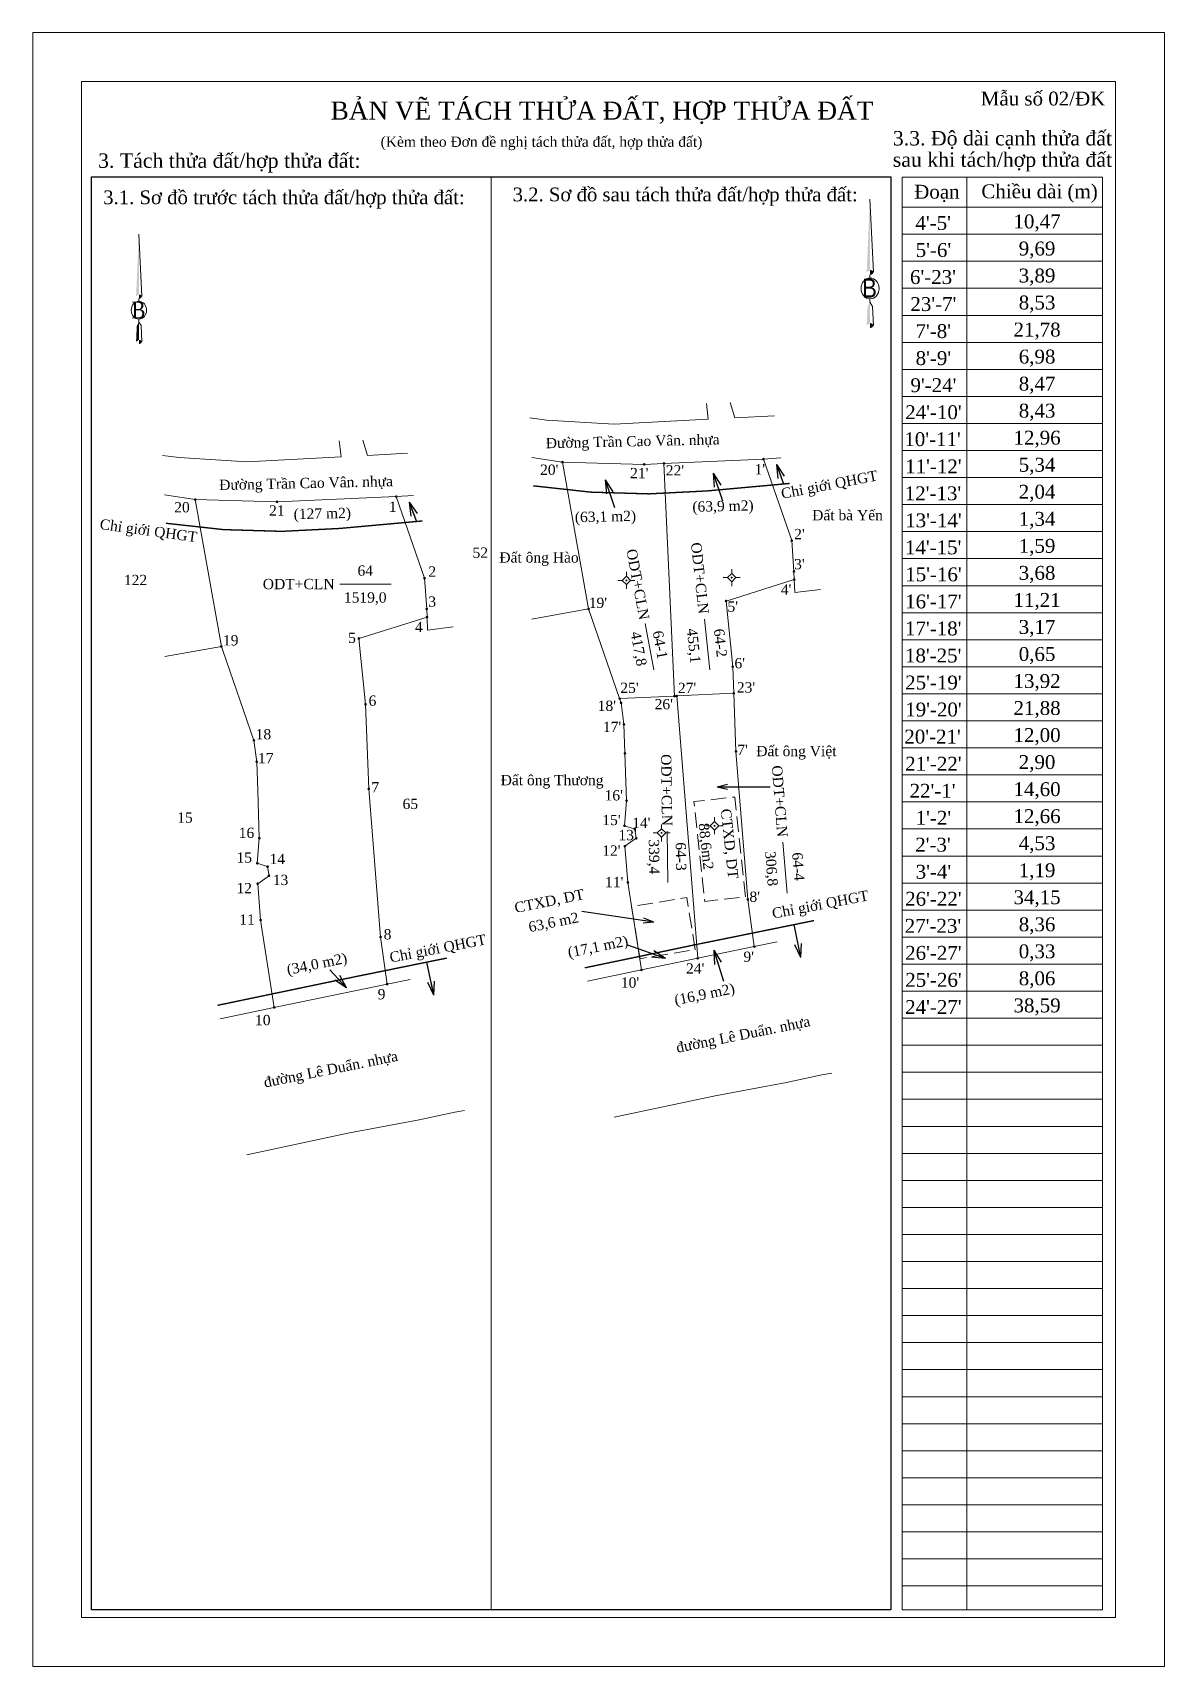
# Model space of a CAD drawing. Header units: metres. Extents: x 549732 to 550404, y 1838194 to 1838434.
# Drawn here: x 549916.1 to 550082.1, y 1838194.1 to 1838433.7 of the extents above; entities that cross this region are included whole.
import ezdxf
from ezdxf.enums import TextEntityAlignment as Align

# ---------------------------------------------------------------- set-up
doc = ezdxf.new("R2010")
doc.units = ezdxf.units.M
doc.header["$MEASUREMENT"] = 0
doc.linetypes.add('DGN Style 3', pattern=[3.196469, 2.283192, -0.913277])
doc.linetypes.add('{qui hoach}', pattern=[1.3, 0, -1.3])
for name, color, linetype, lineweight in [('Level 1', 7, 'Continuous', 0), ('Level 10', 7, 'Continuous', 0), ('Level 11', 7, 'Continuous', 0), ('Level 13', 7, 'Continuous', 0), ('Level 14', 7, 'Continuous', 0), ('Level 16', 7, 'Continuous', 0), ('Level 17', 7, 'Continuous', 0), ('Level 18', 7, 'Continuous', 0), ('Level 19', 7, 'Continuous', 0), ('Level 2', 7, 'Continuous', 0), ('Level 22', 7, 'Continuous', 0), ('Level 23', 7, 'Continuous', 0), ('Level 25', 7, 'Continuous', 0), ('Level 30', 7, 'Continuous', 0), ('Level 4', 7, 'Continuous', 0), ('Level 9', 7, 'Continuous', 0), ('TEXT_SH', 7, 'Continuous', 0)]:
    doc.layers.add(name, color=color, linetype=linetype, lineweight=lineweight)
doc.styles.add('Style-Arial', font='arial.ttf')
doc.styles.add('Style-Times New Roman', font='times.ttf')
doc.styles.add('Style-Vntime', font='Vntime.shx')
doc.styles.add('Times New Roman', font='times.ttf')
doc.dimstyles.get("Standard").update_dxf_attribs({"dimtxt": 0.18, "dimasz": 0.18, "dimexe": 0.18, "dimexo": 0.0625, "dimgap": 0.09, "dimtad": 0, "dimtih": 1, "dimtoh": 1, "dimdec": 4, "dimzin": 0, "dimdsep": 46, "dimtxsty": 'Standard', "dimcen": 0.09, "dimadec": 0, "dimazin": 0, "dimtfac": 1, "dimtdec": 4, "dimtofl": 0, "dimtmove": 0, "dimatfit": 3, "dimfxl": 1, "dimtolj": 1, "dimtzin": 0, "dimarcsym": 0})

# ---------------------------------------------------------------- blocks, each defined once
blk = doc.blocks.new('TerminatorOpen_0.5')
at = {"color": 0, "linetype": 'ByBlock', "lineweight": -2}
for q in [(-1, 0.25), (-1, 0), (-1, -0.25)]:
    blk.add_line((0, 0), q, dxfattribs=at)
blk = doc.blocks.new('CENTRD')
at = {"layer": 'Level 11', "linetype": 'Continuous', "lineweight": 0}
h = blk.add_hatch(color=1, dxfattribs=at)
edge = h.paths.add_edge_path()
edge.add_arc((0, 0), 1.5, 0, 360)
at = {"layer": 'Level 11', "color": 1, "linetype": 'Continuous', "lineweight": 0}
for p, q in [((-6.2, 0), (-12.5, 0)), ((0, 6.2), (-6.2, 0)), ((-6.2, 0), (0, -6.2)), ((0, 12.5), (0, 6.2)), ((6.2, 0), (0, 6.2)), ((0, -6.2), (6.2, 0)), ((12.5, 0), (6.2, 0)), ((0, -6.2), (0, -12.5))]:
    blk.add_line(p, q, dxfattribs=at)
blk = doc.blocks.new('N_THUA')
at = {"layer": 'Level 13', "color": 1, "linetype": 'Continuous', "lineweight": 0}
blk.add_line((-2.01, 0.06), (4.87, -0.13), dxfattribs=at)
at = {"layer": 'Level 13', "color": 5, "linetype": 'Continuous', "lineweight": 0, "style": 'Style-Times New Roman'}
blk.add_text('64-1', height=1.508, rotation=358.4194, dxfattribs=at).set_placement((1.47, 1.56), align=Align.MIDDLE_CENTER)
at = {"layer": 'Level 2', "color": 3, "linetype": 'Continuous', "lineweight": 0, "style": 'Style-Times New Roman'}
blk.add_text('ODT+CLN', height=1.508, rotation=358.4194, dxfattribs=at).set_placement((-2.61, 0.07), align=Align.MIDDLE_RIGHT)
at = {"layer": 'Level 4', "color": 1, "linetype": 'Continuous', "lineweight": 0, "style": 'Style-Times New Roman'}
blk.add_text('417,8', height=1.508, rotation=358.4194, dxfattribs=at).set_placement((1.39, -1.64), align=Align.MIDDLE_CENTER)
blk = doc.blocks.new('N_THUA_1')
at = {"layer": 'Level 13', "color": 2, "linetype": 'Continuous', "lineweight": 0}
blk.add_line((-0.69, 0), (5.41, 0), dxfattribs=at)
at = {"layer": 'Level 13', "color": 5, "linetype": 'Continuous', "lineweight": 0, "style": 'Style-Times New Roman'}
blk.add_text('64-2', height=1.225, dxfattribs=at).set_placement((2.34, 1.6), align=Align.MIDDLE_CENTER)
at = {"layer": 'Level 2', "color": 3, "linetype": 'Continuous', "lineweight": 0, "style": 'Style-Times New Roman'}
blk.add_text('ODT+CLN', height=1.225, dxfattribs=at).set_placement((-1.32, 0), align=Align.MIDDLE_RIGHT)
at = {"layer": 'Level 4', "color": 1, "linetype": 'Continuous', "lineweight": 0, "style": 'Style-Times New Roman'}
blk.add_text('455,1', height=1.225, dxfattribs=at).set_placement((2.33, -1.6), align=Align.MIDDLE_CENTER)
blk = doc.blocks.new('N_THUA_2')
at = {"layer": 'Level 13', "color": 2, "linetype": 'Continuous', "lineweight": 0}
blk.add_line((-0.69, 0), (5.41, 0), dxfattribs=at)
at = {"layer": 'Level 13', "color": 5, "linetype": 'Continuous', "lineweight": 0, "style": 'Style-Times New Roman'}
blk.add_text('64-3', height=1.225, dxfattribs=at).set_placement((2.34, 1.6), align=Align.MIDDLE_CENTER)
at = {"layer": 'Level 2', "color": 3, "linetype": 'Continuous', "lineweight": 0, "style": 'Style-Times New Roman'}
blk.add_text('ODT+CLN', height=1.225, dxfattribs=at).set_placement((-1.32, 0), align=Align.MIDDLE_RIGHT)
at = {"layer": 'Level 4', "color": 1, "linetype": 'Continuous', "lineweight": 0, "style": 'Style-Times New Roman'}
blk.add_text('339,4', height=1.225, dxfattribs=at).set_placement((2.33, -1.6), align=Align.MIDDLE_CENTER)
blk = doc.blocks.new('N_THUA_3')
at = {"layer": 'Level 13', "color": 2, "linetype": 'Continuous', "lineweight": 0}
blk.add_line((-0.69, 0), (5.41, 0), dxfattribs=at)
at = {"layer": 'Level 13', "color": 5, "linetype": 'Continuous', "lineweight": 0, "style": 'Style-Times New Roman'}
blk.add_text('64-4', height=1.225, dxfattribs=at).set_placement((2.34, 1.6), align=Align.MIDDLE_CENTER)
at = {"layer": 'Level 2', "color": 3, "linetype": 'Continuous', "lineweight": 0, "style": 'Style-Times New Roman'}
blk.add_text('ODT+CLN', height=1.225, dxfattribs=at).set_placement((-1.32, 0), align=Align.MIDDLE_RIGHT)
at = {"layer": 'Level 4', "color": 1, "linetype": 'Continuous', "lineweight": 0, "style": 'Style-Times New Roman'}
blk.add_text('306,8', height=1.225, dxfattribs=at).set_placement((2.33, -1.6), align=Align.MIDDLE_CENTER)
blk = doc.blocks.new('N_THUA_4')
at = {"layer": 'Level 1', "color": 7, "linetype": 'Continuous', "lineweight": 0}
blk.add_line((-0.69, 0), (5.41, 0), dxfattribs=at)
at = {"layer": 'Level 1', "color": 7, "linetype": 'Continuous', "lineweight": 0, "style": 'Style-Times New Roman'}
for s, p in [('64', (2.34, 1.6)), ('1519,0', (2.33, -1.6))]:
    blk.add_text(s, height=1.225, dxfattribs=at).set_placement(p, align=Align.MIDDLE_CENTER)
blk.add_text('ODT+CLN', height=1.225, dxfattribs=at).set_placement((-1.32, 0), align=Align.MIDDLE_RIGHT)
blk = doc.blocks.new('*U9')
at = {"layer": 'Level 18', "linetype": 'Continuous', "lineweight": 0}
h = blk.add_hatch(color=3, dxfattribs=at)
edge = h.paths.add_edge_path()
edge.add_line((-0.67, 0.55), (-0.8, -1.76))
edge.add_line((-0.8, -1.76), (-0.79, -1.74))
edge.add_ellipse((0.02, -1.77), major_axis=(0.807, 0), ratio=0.614131, start_angle=90, end_angle=176.1531, ccw=False)
edge.add_line((0.02, -1.27), (0, -1.25))
edge.add_line((0, -1.25), (0, 12.96))
edge.add_line((0, 12.96), (-0.67, 0.55))
h = blk.add_hatch(color=3, dxfattribs=at)
edge = h.paths.add_edge_path()
edge.add_line((0, -1.86), (0, -2.26))
edge.add_line((0, -2.26), (0.02, -2.27))
edge.add_ellipse((0.02, -1.77), major_axis=(0.807, 0), ratio=0.614131, start_angle=270, end_angle=360)
edge.add_line((0.83, -1.76), (0.83, -1.76))
edge.add_line((0.83, -1.76), (0.82, -1.74))
edge.add_ellipse((0.02, -1.77), major_axis=(0.807, 0), ratio=0.614131, start_angle=3.8469, end_angle=90)
edge.add_line((0.02, -1.27), (0, -1.25))
edge.add_line((0, -1.25), (0, -1.86))
h = blk.add_hatch(color=3, dxfattribs=at)
edge = h.paths.add_edge_path()
edge.add_ellipse((0.02, -12.47), major_axis=(0.807, 0), ratio=0.614131, start_angle=90, end_angle=142.7278, ccw=False)
edge.add_line((0.02, -11.97), (0, -11.96))
edge.add_line((0, -11.96), (0, -7.8))
edge.add_line((0, -7.8), (-0.57, -8.63))
edge.add_line((-0.57, -8.63), (-0.67, -10.17))
edge.add_line((-0.67, -10.17), (-0.8, -12.41))
edge.add_line((-0.8, -12.41), (-0.79, -12.44))
edge.add_ellipse((0.02, -12.47), major_axis=(0.807, 0), ratio=0.614131, start_angle=142.7278, end_angle=176.1432, ccw=False)
h = blk.add_hatch(color=3, dxfattribs=at)
edge = h.paths.add_edge_path()
edge.add_line((0, -12.56), (0, -12.96))
edge.add_line((0, -12.96), (0.02, -12.96))
edge.add_ellipse((0.02, -12.47), major_axis=(0.807, 0), ratio=0.614131, start_angle=270, end_angle=360)
edge.add_line((0.82, -12.47), (0.83, -12.45))
edge.add_line((0.83, -12.45), (0.83, -12.41))
edge.add_line((0.83, -12.41), (0.82, -12.44))
edge.add_ellipse((0.02, -12.47), major_axis=(0.807, 0), ratio=0.614131, start_angle=3.8469, end_angle=90)
edge.add_line((0.02, -11.97), (0, -11.96))
edge.add_line((0, -11.96), (0, -12.56))
at = {"layer": 'Level 18', "color": 3, "linetype": 'Continuous', "lineweight": 0}
for p, q in [((0, 12.96), (0.83, -1.76)), ((0, 12.96), (0.83, -1.76)), ((0, 12.96), (0.83, -1.76)), ((0, -2.26), (0, -2.84)), ((0, -2.26), (0, -2.84)), ((0, -2.26), (0, -2.84)), ((0, -7.8), (0, -7.17)), ((0, -7.8), (0, -7.17)), ((0, -7.8), (0, -7.17)), ((0, -7.8), (0.63, -8.63)), ((0, -7.8), (0.63, -8.63)), ((0, -7.8), (0.63, -8.63)), ((0.63, -8.63), (0.83, -12.45)), ((0.63, -8.63), (0.83, -12.45)), ((0.63, -8.63), (0.83, -12.45))]:
    blk.add_line(p, q, dxfattribs=at)
blk.add_ellipse((0.02, -5), major_axis=(2.2, 0), ratio=0.952727, dxfattribs=at)
at = {"layer": 'Level 18', "color": 3, "linetype": 'Continuous', "lineweight": 0, "style": 'Style-Arial'}
blk.add_text('B', height=3.82, dxfattribs=at).set_placement((-0.1, -4.93), align=Align.MIDDLE_CENTER)
blk = doc.blocks.new('*U10')
at = {"layer": 'Level 1', "lineweight": 0}
h = blk.add_hatch(color=254, dxfattribs=at)
edge = h.paths.add_edge_path()
edge.add_line((-0.67, 0.55), (-0.8, -1.76))
edge.add_line((-0.8, -1.76), (-0.79, -1.74))
edge.add_ellipse((0.02, -1.77), major_axis=(0.807, 0), ratio=0.614131, start_angle=90, end_angle=176.1531, ccw=False)
edge.add_line((0.02, -1.27), (0, -1.25))
edge.add_line((0, -1.25), (0, 12.96))
edge.add_line((0, 12.96), (-0.67, 0.55))
h = blk.add_hatch(color=254, dxfattribs=at)
edge = h.paths.add_edge_path()
edge.add_line((0, -1.86), (0, -2.26))
edge.add_line((0, -2.26), (0.02, -2.27))
edge.add_ellipse((0.02, -1.77), major_axis=(0.807, 0), ratio=0.614131, start_angle=270, end_angle=360)
edge.add_line((0.83, -1.76), (0.83, -1.76))
edge.add_line((0.83, -1.76), (0.82, -1.74))
edge.add_ellipse((0.02, -1.77), major_axis=(0.807, 0), ratio=0.614131, start_angle=3.8469, end_angle=90)
edge.add_line((0.02, -1.27), (0, -1.25))
edge.add_line((0, -1.25), (0, -1.86))
h = blk.add_hatch(color=254, dxfattribs=at)
edge = h.paths.add_edge_path()
edge.add_ellipse((0.02, -12.47), major_axis=(0.807, 0), ratio=0.614131, start_angle=90, end_angle=142.7278, ccw=False)
edge.add_line((0.02, -11.97), (0, -11.96))
edge.add_line((0, -11.96), (0, -7.8))
edge.add_line((0, -7.8), (-0.57, -8.63))
edge.add_line((-0.57, -8.63), (-0.67, -10.17))
edge.add_line((-0.67, -10.17), (-0.8, -12.41))
edge.add_line((-0.8, -12.41), (-0.79, -12.44))
edge.add_ellipse((0.02, -12.47), major_axis=(0.807, 0), ratio=0.614131, start_angle=142.7278, end_angle=176.1432, ccw=False)
h = blk.add_hatch(color=254, dxfattribs=at)
edge = h.paths.add_edge_path()
edge.add_line((0, -12.56), (0, -12.96))
edge.add_line((0, -12.96), (0.02, -12.96))
edge.add_ellipse((0.02, -12.47), major_axis=(0.807, 0), ratio=0.614131, start_angle=270, end_angle=360)
edge.add_line((0.82, -12.47), (0.83, -12.45))
edge.add_line((0.83, -12.45), (0.83, -12.41))
edge.add_line((0.83, -12.41), (0.82, -12.44))
edge.add_ellipse((0.02, -12.47), major_axis=(0.807, 0), ratio=0.614131, start_angle=3.8469, end_angle=90)
edge.add_line((0.02, -11.97), (0, -11.96))
edge.add_line((0, -11.96), (0, -12.56))
at = {"layer": 'Level 1', "color": 254, "lineweight": 0}
for p, q in [((0, 12.96), (0.83, -1.76)), ((0, 12.96), (0.83, -1.76)), ((0, 12.96), (0.83, -1.76)), ((0, -2.26), (0, -2.84)), ((0, -2.26), (0, -2.84)), ((0, -2.26), (0, -2.84)), ((0, -7.8), (0, -7.17)), ((0, -7.8), (0, -7.17)), ((0, -7.8), (0, -7.17)), ((0, -7.8), (0.63, -8.63)), ((0, -7.8), (0.63, -8.63)), ((0, -7.8), (0.63, -8.63)), ((0.63, -8.63), (0.83, -12.45)), ((0.63, -8.63), (0.83, -12.45)), ((0.63, -8.63), (0.83, -12.45))]:
    blk.add_line(p, q, dxfattribs=at)
blk.add_ellipse((0.02, -5), major_axis=(2.2, 0), ratio=0.952727, dxfattribs=at)
at = {"layer": 'Level 1', "color": 254, "lineweight": 0, "style": 'Style-Times New Roman'}
blk.add_text('B', height=3.95, dxfattribs=at).set_placement((-0.1, -4.93), align=Align.MIDDLE_CENTER)

msp = doc.modelspace()

# ---------------------------------------------------------------- hatches: boundary and pattern name
at = {"layer": 'Level 1', "linetype": 'Continuous', "lineweight": 0}
h = msp.add_hatch(color=7, dxfattribs=at)
edge = h.paths.add_edge_path()
edge.add_arc((549939.98, 1838365.23), 0.2, 0, 360)
h = msp.add_hatch(color=7, dxfattribs=at)
edge = h.paths.add_edge_path()
edge.add_arc((549969.46, 1838365.67), 0.2, 0, 360)
h = msp.add_hatch(color=7, dxfattribs=at)
edge = h.paths.add_edge_path()
edge.add_arc((549951.98, 1838364.9), 0.2, 0, 360)
h = msp.add_hatch(color=7, dxfattribs=at)
edge = h.paths.add_edge_path()
edge.add_arc((549973.61, 1838353.71), 0.2, 0, 360)
h = msp.add_hatch(color=7, dxfattribs=at)
edge = h.paths.add_edge_path()
edge.add_arc((549973.93, 1838349.19), 0.2, 0, 360)
h = msp.add_hatch(color=7, dxfattribs=at)
edge = h.paths.add_edge_path()
edge.add_arc((549973.98, 1838348), 0.2, 0, 360)
h = msp.add_hatch(color=7, dxfattribs=at)
edge = h.paths.add_edge_path()
edge.add_arc((549973.98, 1838348), 0.2, 0, 360)
h = msp.add_hatch(color=7, dxfattribs=at)
edge = h.paths.add_edge_path()
edge.add_arc((549973.98, 1838348), 0.2, 0, 360)
h = msp.add_hatch(color=7, dxfattribs=at)
edge = h.paths.add_edge_path()
edge.add_arc((549973.98, 1838348), 0.2, 0, 360)
h = msp.add_hatch(color=7, dxfattribs=at)
edge = h.paths.add_edge_path()
edge.add_arc((549943.81, 1838343.69), 0.2, 0, 360)
h = msp.add_hatch(color=7, dxfattribs=at)
edge = h.paths.add_edge_path()
edge.add_arc((549963.98, 1838344.86), 0.2, 0, 360)
h = msp.add_hatch(color=7, dxfattribs=at)
edge = h.paths.add_edge_path()
edge.add_arc((549964.96, 1838335.22), 0.2, 0, 360)
h = msp.add_hatch(color=7, dxfattribs=at)
edge = h.paths.add_edge_path()
edge.add_arc((549948.58, 1838329.92), 0.2, 0, 360)
h = msp.add_hatch(color=7, dxfattribs=at)
edge = h.paths.add_edge_path()
edge.add_arc((549949, 1838326.78), 0.2, 0, 360)
h = msp.add_hatch(color=7, dxfattribs=at)
edge = h.paths.add_edge_path()
edge.add_arc((549965.43, 1838322.81), 0.2, 0, 360)
h = msp.add_hatch(color=7, dxfattribs=at)
edge = h.paths.add_edge_path()
edge.add_arc((549949.38, 1838315.58), 0.2, 0, 360)
h = msp.add_hatch(color=7, dxfattribs=at)
edge = h.paths.add_edge_path()
edge.add_arc((549949.08, 1838311.9), 0.2, 0, 360)
h = msp.add_hatch(color=7, dxfattribs=at)
edge = h.paths.add_edge_path()
edge.add_arc((549950.59, 1838311.4), 0.2, 0, 360)
h = msp.add_hatch(color=7, dxfattribs=at)
edge = h.paths.add_edge_path()
edge.add_arc((549950.8, 1838310.08), 0.2, 0, 360)
h = msp.add_hatch(color=7, dxfattribs=at)
edge = h.paths.add_edge_path()
edge.add_arc((549949.14, 1838308.9), 0.2, 0, 360)
h = msp.add_hatch(color=7, dxfattribs=at)
edge = h.paths.add_edge_path()
edge.add_arc((549949.57, 1838303.57), 0.2, 0, 360)
h = msp.add_hatch(color=7, dxfattribs=at)
edge = h.paths.add_edge_path()
edge.add_arc((549967.16, 1838301.09), 0.2, 0, 360)
h = msp.add_hatch(color=7, dxfattribs=at)
edge = h.paths.add_edge_path()
edge.add_arc((549968.12, 1838294.18), 0.2, 0, 360)
h = msp.add_hatch(color=7, dxfattribs=at)
edge = h.paths.add_edge_path()
edge.add_arc((549951.57, 1838290.76), 0.2, 0, 360)
at = {"layer": 'Level 19', "linetype": 'Continuous', "lineweight": 0}
h = msp.add_hatch(color=1, dxfattribs=at)
edge = h.paths.add_edge_path()
edge.add_arc((549993.84, 1838370.73), 0.2, 0, 360)
h = msp.add_hatch(color=1, dxfattribs=at)
edge = h.paths.add_edge_path()
edge.add_arc((549993.84, 1838370.73), 0.2, 0, 360)
h = msp.add_hatch(color=1, dxfattribs=at)
edge = h.paths.add_edge_path()
edge.add_arc((550005.84, 1838370.4), 0.2, 0, 360)
h = msp.add_hatch(color=1, dxfattribs=at)
edge = h.paths.add_edge_path()
edge.add_arc((550008.73, 1838370.53), 0.2, 0, 360)
h = msp.add_hatch(color=1, dxfattribs=at)
edge = h.paths.add_edge_path()
edge.add_arc((550008.73, 1838370.53), 0.2, 0, 360)
h = msp.add_hatch(color=1, dxfattribs=at)
edge = h.paths.add_edge_path()
edge.add_arc((550008.73, 1838370.53), 0.2, 0, 360)
h = msp.add_hatch(color=1, dxfattribs=at)
edge = h.paths.add_edge_path()
edge.add_arc((550023.32, 1838371.17), 0.2, 0, 360)
h = msp.add_hatch(color=1, dxfattribs=at)
edge = h.paths.add_edge_path()
edge.add_arc((550027.47, 1838359.21), 0.2, 0, 360)
h = msp.add_hatch(color=1, dxfattribs=at)
edge = h.paths.add_edge_path()
edge.add_arc((550027.79, 1838354.69), 0.2, 0, 360)
h = msp.add_hatch(color=1, dxfattribs=at)
edge = h.paths.add_edge_path()
edge.add_arc((550027.83, 1838353.5), 0.2, 0, 360)
h = msp.add_hatch(color=1, dxfattribs=at)
edge = h.paths.add_edge_path()
edge.add_arc((550027.83, 1838353.5), 0.2, 0, 360)
h = msp.add_hatch(color=1, dxfattribs=at)
edge = h.paths.add_edge_path()
edge.add_arc((549997.67, 1838349.19), 0.2, 0, 360)
h = msp.add_hatch(color=1, dxfattribs=at)
edge = h.paths.add_edge_path()
edge.add_arc((550017.84, 1838350.36), 0.2, 0, 360)
h = msp.add_hatch(color=1, dxfattribs=at)
edge = h.paths.add_edge_path()
edge.add_arc((550018.81, 1838340.72), 0.2, 0, 360)
h = msp.add_hatch(color=1, dxfattribs=at)
edge = h.paths.add_edge_path()
edge.add_arc((550010.28, 1838336.41), 0.2, 0, 360)
h = msp.add_hatch(color=1, dxfattribs=at)
edge = h.paths.add_edge_path()
edge.add_arc((550010.61, 1838336.43), 0.2, 0, 360)
h = msp.add_hatch(color=1, dxfattribs=at)
edge = h.paths.add_edge_path()
edge.add_arc((550010.61, 1838336.43), 0.2, 0, 360)
h = msp.add_hatch(color=1, dxfattribs=at)
edge = h.paths.add_edge_path()
edge.add_arc((550010.61, 1838336.43), 0.2, 0, 360)
h = msp.add_hatch(color=1, dxfattribs=at)
edge = h.paths.add_edge_path()
edge.add_arc((550010.61, 1838336.43), 0.2, 0, 360)
h = msp.add_hatch(color=1, dxfattribs=at)
edge = h.paths.add_edge_path()
edge.add_arc((550010.61, 1838336.43), 0.2, 0, 360)
h = msp.add_hatch(color=1, dxfattribs=at)
edge = h.paths.add_edge_path()
edge.add_arc((550018.96, 1838336.83), 0.2, 0, 360)
h = msp.add_hatch(color=1, dxfattribs=at)
edge = h.paths.add_edge_path()
edge.add_arc((550018.96, 1838336.83), 0.2, 0, 360)
h = msp.add_hatch(color=1, dxfattribs=at)
edge = h.paths.add_edge_path()
edge.add_arc((550018.96, 1838336.83), 0.2, 0, 360)
h = msp.add_hatch(color=1, dxfattribs=at)
edge = h.paths.add_edge_path()
edge.add_arc((550002.23, 1838336.04), 0.2, 0, 360)
h = msp.add_hatch(color=1, dxfattribs=at)
edge = h.paths.add_edge_path()
edge.add_arc((550002.23, 1838336.04), 0.2, 0, 360)
h = msp.add_hatch(color=1, dxfattribs=at)
edge = h.paths.add_edge_path()
edge.add_arc((550002.23, 1838336.04), 0.2, 0, 360)
h = msp.add_hatch(color=1, dxfattribs=at)
edge = h.paths.add_edge_path()
edge.add_arc((550002.44, 1838335.42), 0.2, 0, 360)
h = msp.add_hatch(color=1, dxfattribs=at)
edge = h.paths.add_edge_path()
edge.add_arc((550002.85, 1838332.28), 0.2, 0, 360)
h = msp.add_hatch(color=1, dxfattribs=at)
edge = h.paths.add_edge_path()
edge.add_arc((550003, 1838328.01), 0.2, 0, 360)
h = msp.add_hatch(color=1, dxfattribs=at)
edge = h.paths.add_edge_path()
edge.add_arc((550019.29, 1838328.3), 0.2, 0, 360)
h = msp.add_hatch(color=1, dxfattribs=at)
edge = h.paths.add_edge_path()
edge.add_arc((550003.24, 1838321.07), 0.2, 0, 360)
h = msp.add_hatch(color=1, dxfattribs=at)
edge = h.paths.add_edge_path()
edge.add_arc((550002.94, 1838317.4), 0.2, 0, 360)
h = msp.add_hatch(color=1, dxfattribs=at)
edge = h.paths.add_edge_path()
edge.add_arc((550004.45, 1838316.9), 0.2, 0, 360)
h = msp.add_hatch(color=1, dxfattribs=at)
edge = h.paths.add_edge_path()
edge.add_arc((550004.66, 1838315.57), 0.2, 0, 360)
h = msp.add_hatch(color=1, dxfattribs=at)
edge = h.paths.add_edge_path()
edge.add_arc((550002.99, 1838314.4), 0.2, 0, 360)
h = msp.add_hatch(color=1, dxfattribs=at)
edge = h.paths.add_edge_path()
edge.add_arc((550003.43, 1838309.07), 0.2, 0, 360)
h = msp.add_hatch(color=1, dxfattribs=at)
edge = h.paths.add_edge_path()
edge.add_arc((550021.02, 1838306.59), 0.2, 0, 360)
h = msp.add_hatch(color=1, dxfattribs=at)
edge = h.paths.add_edge_path()
edge.add_arc((550013.68, 1838297.97), 0.2, 0, 360)
h = msp.add_hatch(color=1, dxfattribs=at)
edge = h.paths.add_edge_path()
edge.add_arc((550021.98, 1838299.68), 0.2, 0, 360)
h = msp.add_hatch(color=1, dxfattribs=at)
edge = h.paths.add_edge_path()
edge.add_arc((550005.43, 1838296.26), 0.2, 0, 360)

# ---------------------------------------------------------------- linework, layer by layer
at = {"layer": 'Level 1', "color": 7, "linetype": 'Continuous', "lineweight": 13}
msp.add_line((549983.37, 1838412.58), (549983.37, 1838202.42), dxfattribs=at)
at = {"layer": 'Level 1', "color": 250, "linetype": 'Continuous', "lineweight": 13}
for p, q in [((550053.16, 1838202.43), (550053.16, 1838412.53)), ((550043.65, 1838408.1), (550073.05, 1838408.1))]:
    msp.add_line(p, q, dxfattribs=at)
at = {"layer": 'Level 1', "color": 250, "linetype": 'Continuous', "lineweight": 0}
for p, q in [((550043.65, 1838404.14), (550073.05, 1838404.14)), ((550043.65, 1838400.17), (550073.05, 1838400.17)), ((550043.65, 1838396.21), (550073.05, 1838396.21)), ((550043.65, 1838392.24), (550073.05, 1838392.24)), ((550043.65, 1838388.28), (550073.05, 1838388.28)), ((550043.65, 1838384.32), (550073.05, 1838384.32)), ((550043.65, 1838380.35), (550073.05, 1838380.35)), ((550043.65, 1838376.39), (550073.05, 1838376.39)), ((550043.65, 1838372.42), (550073.05, 1838372.42)), ((550043.65, 1838368.46), (550073.05, 1838368.46)), ((550043.65, 1838364.49), (550073.05, 1838364.49)), ((550043.65, 1838360.53), (550073.05, 1838360.53)), ((550043.65, 1838356.57), (550073.05, 1838356.57)), ((550043.65, 1838352.6), (550073.05, 1838352.6)), ((550043.65, 1838348.64), (550073.05, 1838348.64)), ((550043.65, 1838344.67), (550073.05, 1838344.67)), ((550043.65, 1838340.71), (550073.05, 1838340.71)), ((550043.65, 1838336.75), (550073.05, 1838336.75)), ((550043.65, 1838332.78), (550073.05, 1838332.78)), ((550043.65, 1838328.82), (550073.05, 1838328.82)), ((550043.65, 1838324.85), (550073.05, 1838324.85)), ((550043.65, 1838320.89), (550073.05, 1838320.89)), ((550043.65, 1838316.93), (550073.05, 1838316.93)), ((550043.65, 1838312.96), (550073.05, 1838312.96)), ((550043.65, 1838309), (550073.05, 1838309)), ((550043.65, 1838305.03), (550073.05, 1838305.03)), ((550043.65, 1838301.07), (550073.05, 1838301.07)), ((550043.65, 1838297.11), (550073.05, 1838297.11)), ((550043.65, 1838293.14), (550073.05, 1838293.14)), ((550043.65, 1838289.18), (550073.05, 1838289.18)), ((550043.65, 1838285.21), (550073.05, 1838285.21)), ((550043.65, 1838281.25), (550073.05, 1838281.25)), ((550043.65, 1838277.29), (550073.05, 1838277.29)), ((550043.65, 1838273.32), (550073.05, 1838273.32)), ((550043.65, 1838269.36), (550073.05, 1838269.36)), ((550043.65, 1838265.39), (550073.05, 1838265.39)), ((550043.65, 1838261.43), (550073.05, 1838261.43)), ((550043.65, 1838257.47), (550073.05, 1838257.47)), ((550043.65, 1838253.5), (550073.05, 1838253.5)), ((550043.65, 1838249.54), (550073.05, 1838249.54)), ((550043.65, 1838245.57), (550073.05, 1838245.57)), ((550043.65, 1838241.61), (550073.05, 1838241.61)), ((550043.65, 1838237.65), (550073.05, 1838237.65)), ((550043.65, 1838233.68), (550073.05, 1838233.68)), ((550043.65, 1838229.72), (550073.05, 1838229.72)), ((550043.65, 1838225.75), (550073.05, 1838225.75)), ((550043.65, 1838221.79), (550073.05, 1838221.79)), ((550043.65, 1838217.83), (550073.05, 1838217.83)), ((550043.65, 1838213.86), (550073.05, 1838213.86)), ((550043.65, 1838209.9), (550073.05, 1838209.9)), ((550043.65, 1838205.93), (550073.05, 1838205.93))]:
    msp.add_line(p, q, dxfattribs=at)
at = {"layer": 'Level 1', "color": 7, "linetype": 'Continuous', "lineweight": 0}
for p, q in [((549935.49, 1838365.91), (549939.98, 1838365.23)), ((549969.46, 1838365.67), (549972, 1838365.83)), ((549973.98, 1838348), (549973.98, 1838348)), ((549968.12, 1838294.18), (549971.48, 1838294.86)), ((549943.64, 1838289.11), (549951.57, 1838290.76))]:
    msp.add_line(p, q, dxfattribs=at)
at = {"layer": 'Level 1', "color": 7, "linetype": 'Continuous', "lineweight": 30, "flags": 128}
msp.add_lwpolyline([(549924.76, 1838412.58), (550041.98, 1838412.58), (550041.98, 1838202.42), (549924.76, 1838202.42), (549924.76, 1838412.58)], close=True, dxfattribs=at)
at = {"layer": 'Level 1', "color": 250, "linetype": 'Continuous', "lineweight": 13, "flags": 128}
for points in [[(550043.65, 1838408.1), (550043.65, 1838412.53), (550053.16, 1838412.53)], [(550053.16, 1838412.53), (550073.05, 1838412.53), (550073.05, 1838408.1)]]:
    msp.add_lwpolyline(points, dxfattribs=at)
at = {"layer": 'Level 1', "color": 7, "linetype": 'Continuous', "lineweight": 0, "flags": 128}
for points in [[(549961.1, 1838373.83), (549961.37, 1838371.51), (549947.57, 1838370.77), (549937.63, 1838371.39), (549935.2, 1838371.7)], [(549964.58, 1838373.96), (549965.26, 1838371.71), (549971.11, 1838372.02)], [(549939.98, 1838365.23), (549951.98, 1838364.9), (549969.46, 1838365.67), (549973.61, 1838353.71), (549973.93, 1838349.19), (549973.98, 1838348)], [(549939.98, 1838365.23), (549943.81, 1838343.69), (549944.02, 1838343.09)], [(549952.23, 1838290.9), (549968.12, 1838294.18), (549967.16, 1838301.09), (549965.43, 1838322.81), (549964.96, 1838335.22), (549963.98, 1838344.86), (549973.98, 1838348)], [(549973.98, 1838348), (549974.04, 1838346.09), (549977.82, 1838346.57)], [(549935.5, 1838342.21), (549943.81, 1838343.69)], [(549944.02, 1838343.09), (549948.58, 1838329.92), (549949, 1838326.78), (549949.14, 1838322.51)], [(549949.14, 1838322.51), (549949.38, 1838315.58), (549949.08, 1838311.9), (549950.37, 1838311.47)], [(549950.52, 1838309.87), (549950.8, 1838310.08), (549950.59, 1838311.4), (549950.37, 1838311.47)], [(549950.52, 1838309.87), (549949.14, 1838308.9), (549949.57, 1838303.57), (549951.57, 1838290.76), (549952.23, 1838290.9)], [(549947.56, 1838269.16), (549962.36, 1838272.31), (549972.84, 1838274.26), (549978.04, 1838275.38), (549979.49, 1838275.64)]]:
    msp.add_lwpolyline(points, dxfattribs=at)
at = {"layer": 'Level 1', "color": 7, "linetype": '{qui hoach}', "lineweight": 0, "const_width": 0.2, "flags": 128}
msp.add_lwpolyline([(549935.69, 1838361.76, 0.059966), (549961.19, 1838361)], format="xyb", dxfattribs=at)
for points in [[(549973.31, 1838362.1), (549961.19, 1838361)], [(549951.26, 1838292.74), (549960.46, 1838294.66), (549967.84, 1838296.16)], [(549967.84, 1838296.16), (549976.88, 1838298)], [(549943.26, 1838291.07), (549951.26, 1838292.74)]]:
    msp.add_lwpolyline(points, dxfattribs=at)
at = {"layer": 'Level 10', "color": 1, "linetype": 'Continuous', "lineweight": 0}
for p, q in [((550008.73, 1838370.53), (550010.28, 1838336.41)), ((550010.61, 1838336.43), (550018.96, 1838336.83)), ((550010.61, 1838336.43), (550013.68, 1838297.97)), ((550010.61, 1838336.43), (550010.61, 1838336.43))]:
    msp.add_line(p, q, dxfattribs=at)
at = {"layer": 'Level 10', "color": 7, "linetype": 'Continuous', "lineweight": 13, "flags": 128}
msp.add_lwpolyline([(550043.65, 1838412.53), (550073.05, 1838412.53), (550073.05, 1838202.43), (550043.65, 1838202.43), (550043.65, 1838412.53)], close=True, dxfattribs=at)
at = {"layer": 'Level 10', "color": 2, "linetype": 'Continuous', "lineweight": 0, "flags": 128}
msp.add_lwpolyline([(550027.83, 1838353.5), (550017.84, 1838350.36), (550018.81, 1838340.72), (550018.96, 1838336.83), (550019.29, 1838328.3), (550021.02, 1838306.59), (550021.98, 1838299.68), (550013.68, 1838297.97), (550005.43, 1838296.26), (550003.43, 1838309.07), (550002.99, 1838314.4), (550004.66, 1838315.57), (550004.45, 1838316.9), (550002.94, 1838317.4), (550003.24, 1838321.07), (550002.85, 1838332.28), (550002.44, 1838335.42), (550002.23, 1838336.04), (549997.67, 1838349.19), (549993.84, 1838370.73), (550005.84, 1838370.4), (550008.73, 1838370.53), (550023.32, 1838371.17), (550027.47, 1838359.21), (550027.79, 1838354.69), (550027.83, 1838353.5)], dxfattribs=at)
at = {"layer": 'Level 10', "color": 1, "linetype": 'Continuous', "lineweight": 0, "flags": 128}
msp.add_lwpolyline([(550002.23, 1838336.04), (550010.28, 1838336.41), (550010.61, 1838336.43)], dxfattribs=at)
at = {"layer": 'Level 14', "color": 7, "linetype": 'DGN Style 3', "lineweight": 0, "flags": 128}
for points in [[(550020.68, 1838306.96), (550019.1, 1838321.61), (550013.12, 1838320.96), (550014.7, 1838306.31), (550020.68, 1838306.96)], [(550013.32, 1838299.23), (550012.07, 1838306.88), (550003.97, 1838305.56), (550005.22, 1838297.91), (550013.32, 1838299.23)]]:
    msp.add_lwpolyline(points, dxfattribs=at)
at = {"layer": 'Level 16', "color": 254, "linetype": 'Continuous', "lineweight": 0}
msp.add_line((550023.32, 1838371.17), (550025.85, 1838371.33), dxfattribs=at)
at = {"layer": 'Level 16', "color": 7, "linetype": 'Continuous', "lineweight": 0}
for p, q in [((550021.98, 1838299.68), (550025.33, 1838300.36)), ((549997.5, 1838294.6), (550005.43, 1838296.26))]:
    msp.add_line(p, q, dxfattribs=at)
at = {"layer": 'Level 16', "color": 7, "linetype": 'Continuous', "lineweight": 0, "flags": 128}
for points in [[(550027.83, 1838353.5), (550027.9, 1838351.59), (550031.68, 1838352.07)], [(549989.35, 1838347.71), (549997.67, 1838349.19)]]:
    msp.add_lwpolyline(points, dxfattribs=at)
at = {"layer": 'Level 2', "color": 3, "linetype": 'Continuous', "lineweight": 0, "flags": 128}
msp.add_lwpolyline([(549916.14, 1838433.7), (550082.12, 1838433.7), (550082.12, 1838194.14), (549916.14, 1838194.14), (549916.14, 1838433.7)], close=True, dxfattribs=at)
at = {"layer": 'Level 2', "color": 30, "linetype": 'Continuous', "lineweight": 0, "flags": 128}
msp.add_lwpolyline([(549923.3, 1838426.53), (550074.95, 1838426.53), (550074.95, 1838201.31), (549923.3, 1838201.31), (549923.3, 1838426.53)], close=True, dxfattribs=at)
at = {"layer": 'Level 23', "color": 30, "linetype": 'Continuous', "lineweight": 0}
msp.add_line((549989.34, 1838371.41), (549993.84, 1838370.73), dxfattribs=at)
at = {"layer": 'Level 23', "color": 30, "linetype": 'Continuous', "lineweight": 0, "flags": 128}
for points in [[(550014.96, 1838379.33), (550015.23, 1838377.01), (550001.43, 1838376.27), (549991.49, 1838376.89), (549989.06, 1838377.2)], [(550018.44, 1838379.46), (550019.12, 1838377.21), (550024.96, 1838377.52)], [(550001.42, 1838274.66), (550016.22, 1838277.81), (550026.7, 1838279.76), (550031.9, 1838280.88), (550033.34, 1838281.14)]]:
    msp.add_lwpolyline(points, dxfattribs=at)
at = {"layer": 'Level 30', "color": 5, "linetype": '{qui hoach}', "lineweight": 0, "const_width": 0.2, "flags": 128}
for points in [[(550024.64, 1838367.37), (550027.17, 1838367.6)], [(550015.05, 1838366.5), (550024.64, 1838367.37)]]:
    msp.add_lwpolyline(points, dxfattribs=at)
msp.add_lwpolyline([(549989.55, 1838367.25, 0.059966), (550015.05, 1838366.5)], format="xyb", dxfattribs=at)
at = {"layer": 'Level 30', "color": 3, "linetype": '{qui hoach}', "lineweight": 0, "const_width": 0.2, "flags": 128}
for points in [[(550021.7, 1838301.66), (550030.74, 1838303.5)], [(550013.52, 1838300), (550014.32, 1838300.16), (550021.7, 1838301.66)], [(549997.12, 1838296.57), (550005.12, 1838298.24)], [(550005.12, 1838298.24), (550013.52, 1838300)]]:
    msp.add_lwpolyline(points, dxfattribs=at)

# ---------------------------------------------------------------- block references
at = {"layer": 'Level 1', "color": 254, "lineweight": 0, "xscale": 0.5121373833422579, "yscale": 0.6214212296558156, "zscale": 0.5121373833422579}
msp.add_blockref('*U10', (549931.71, 1838396.1), dxfattribs=at)
at = {"layer": 'Level 1', "color": 7, "linetype": 'Continuous', "lineweight": 0, "xscale": 2, "yscale": 2, "zscale": 2}
for p, rotation in [((549971.36, 1838364.87), 110.4573274292046), ((549962.16, 1838293.64), 312.8020688864569)]:
    msp.add_blockref('TerminatorOpen_0.5', p, dxfattribs=dict(at, rotation=rotation))
at = {"layer": 'Level 1', "color": 7, "linetype": 'Continuous', "lineweight": 0, "xscale": 1.231512052774414, "yscale": 1.231512052774414, "zscale": 1.231512052774414}
msp.add_blockref('N_THUA_4', (549962.04, 1838352.85), dxfattribs=at)
at = {"layer": 'Level 11', "color": 1, "linetype": 'Continuous', "lineweight": 0, "xscale": 0.1, "yscale": 0.1, "zscale": 0.1}
for p in [(550003.22, 1838353.38), (550018.66, 1838353.79), (550008.37, 1838316.35), (550016.14, 1838317.4)]:
    msp.add_blockref('CENTRD', p, dxfattribs=at)
at = {"layer": 'Level 16', "color": 7, "linetype": 'Continuous', "lineweight": 0, "xscale": 2, "yscale": 2, "zscale": 2, "rotation": 110.4573274312593}
msp.add_blockref('TerminatorOpen_0.5', (550025.21, 1838370.37), dxfattribs=at)
at = {"layer": 'Level 18', "color": 3, "linetype": 'Continuous', "lineweight": 0, "xscale": 0.6005002665010089, "yscale": 0.7286396700479085, "zscale": 0.6005002665010089}
msp.add_blockref('*U9', (550038.94, 1838399.84), dxfattribs=at)
at = {"layer": 'Level 2', "color": 3, "linetype": 'Continuous', "lineweight": 0, "rotation": 282.0657568654967}
msp.add_blockref('N_THUA', (550006.35, 1838345.06), dxfattribs=at)
at = {"layer": 'Level 2', "color": 3, "linetype": 'Continuous', "lineweight": 0, "xscale": 1.231512052774414, "yscale": 1.231512052774414, "zscale": 1.231512052774414}
for name, p, rotation in [('N_THUA_1', (550014.75, 1838346.87), 276.2166175185852), ('N_THUA_2', (550009.22, 1838315.75), 270.8010985891527), ('N_THUA_3', (550026.25, 1838314.14), 274.5290884524926)]:
    msp.add_blockref(name, p, dxfattribs=dict(at, rotation=rotation))

# ---------------------------------------------------------------- texts
at = {"layer": 'Level 1', "color": 250, "linetype": 'Continuous', "lineweight": 0, "style": 'Style-Times New Roman'}
for s, height, p in [('Mẫu số 02/ĐK', 2.0348, (550055.19, 1838423.02)), ('(Kèm theo Đơn đề nghị tách thửa đất, hợp thửa đất)', 1.508, (549967.17, 1838416.96)), ('3. Tách thửa đất/hợp thửa đất:', 2.1142, (549925.73, 1838413.88)), ('3.2. Sơ đồ sau tách thửa đất/hợp thửa đất:', 2.0138, (549986.53, 1838408.97)), ('Đoạn', 2.035, (550045.43, 1838409.36)), ('Chiều dài (m)', 2.0348, (550055.28, 1838409.42))]:
    msp.add_text(s, height=height, dxfattribs=at).set_placement(p)
msp.add_text('BẢN VẼ TÁCH THỬA ĐẤT, HỢP THỬA ĐẤT', height=2.6427, dxfattribs=at).set_placement((549999.64, 1838422.27), align=Align.MIDDLE_CENTER)
at = {"layer": 'Level 1', "color": 254, "linetype": 'Continuous', "lineweight": 0, "style": 'Style-Times New Roman'}
msp.add_text('3.1. Sơ đồ trước tách thửa đất/hợp thửa đất:', height=2.0138, dxfattribs=at).set_placement((549926.48, 1838408.55))
at = {"layer": 'Level 1', "color": 7, "linetype": 'Continuous', "lineweight": 0, "style": 'Style-Times New Roman'}
for s, rotation, p in [('Đường Trần Cao Vân. nhựa', 1.2635, (549943.51, 1838366.63)), ('(127 m2)', 1.2635, (549954.43, 1838362.36)), ('Chỉ giới QHGT', 352.2536, (549925.91, 1838360.92)), ('(34,0 m2)', 11.4795, (549953.57, 1838295.53))]:
    msp.add_text(s, height=1.508, rotation=rotation, dxfattribs=at).set_placement(p)
for s, height, p in [('20', 1.508, (549938.04, 1838364.11)), ('21', 1.508, (549951.95, 1838363.63)), ('1', 1.51, (549968.94, 1838364.18)), ('52', 1.508, (549981.79, 1838357.45)), ('122', 1.508, (549931.22, 1838353.44)), ('2', 1.51, (549974.75, 1838354.68)), ('3', 1.51, (549974.73, 1838350.27)), ('4', 1.51, (549972.78, 1838346.55)), ('19', 1.508, (549945.18, 1838344.6)), ('5', 1.51, (549962.97, 1838344.96)), ('6', 1.51, (549965.98, 1838335.75)), ('18', 1.508, (549949.98, 1838330.83)), ('17', 1.508, (549950.33, 1838327.32)), ('7', 1.51, (549966.39, 1838323.04)), ('65', 1.508, (549971.53, 1838320.61)), ('16', 1.508, (549947.5, 1838316.37)), ('15', 1.508, (549947.17, 1838312.75)), ('14', 1.508, (549952.02, 1838312.53)), ('13', 1.508, (549952.49, 1838309.46)), ('12', 1.508, (549947.16, 1838308.26)), ('11', 1.508, (549947.58, 1838303.66)), ('8', 1.51, (549968.19, 1838301.49)), ('9', 1.51, (549967.3, 1838292.7)), ('10', 1.508, (549949.89, 1838288.91))]:
    msp.add_text(s, height=height, dxfattribs=at).set_placement(p, align=Align.MIDDLE_CENTER)
at = {"layer": 'Level 1', "color": 7, "linetype": 'Continuous', "lineweight": 13, "style": 'Style-Times New Roman'}
msp.add_text('15', height=1.508, dxfattribs=at).set_placement((549938.47, 1838318.6), align=Align.MIDDLE_CENTER)
at = {"layer": 'Level 1', "color": 7, "linetype": 'Continuous', "lineweight": 0, "style": 'Style-Times New Roman'}
msp.add_text('Chỉ giới QHGT', height=1.508, rotation=10.8302, dxfattribs=at).set_placement((549975.56, 1838299.42), align=Align.MIDDLE_CENTER)
msp.add_text('đường Lê Duẩn. nhựa', height=1.508, rotation=11.3484, dxfattribs=at).set_placement((549960, 1838280.98), align=Align.CENTER)
at = {"layer": 'Level 1', "color": 250, "linetype": 'Continuous', "lineweight": 0, "insert": (550058.37, 1838416.31), "char_height": 2.1142, "attachment_point": 5, "line_spacing_factor": 0.888734, "style": 'Style-Times New Roman'}
msp.add_mtext('3.3. Độ dài cạnh thửa đất\\Psau khi tách/hợp thửa đất', dxfattribs=at)
at = {"layer": 'Level 13', "color": 5, "linetype": 'Continuous', "lineweight": 0, "style": 'Style-Times New Roman'}
for s, p in [('Đất bà Yến', (550035.65, 1838362.95)), ('Đất ông Hào', (549990.4, 1838356.75)), ('Đất ông Việt', (550028.15, 1838328.36))]:
    msp.add_text(s, height=1.508, dxfattribs=at).set_placement(p, align=Align.MIDDLE_CENTER)
at = {"layer": 'Level 13', "color": 5, "linetype": 'Continuous', "lineweight": 13, "style": 'Style-Times New Roman'}
msp.add_text('Đất ông Thương', height=1.508, dxfattribs=at).set_placement((549992.32, 1838324.1), align=Align.MIDDLE_CENTER)
at = {"layer": 'Level 16', "color": 7, "linetype": 'Continuous', "lineweight": 0, "style": 'Style-Times New Roman'}
for s, p in [('(17,1 m2)', (549994.78, 1838298.07)), ('(16,9 m2)', (550010.42, 1838291.08))]:
    msp.add_text(s, height=1.508, rotation=11.4795, dxfattribs=at).set_placement(p)
for s, insert, char_height, attachment_point, rotation, line_spacing_factor in [('CTXD, DT \\P88,6m2', (550013.83, 1838314.27), 1.5, 8, 276.2034, 1.38), ('CTXD, DT\\P63,6 m2', (549992.26, 1838304.65), 1.508, 5, 11.4795, 1.26)]:
    msp.add_mtext(s, dxfattribs=dict(at, insert=insert, char_height=char_height, attachment_point=attachment_point, rotation=rotation, line_spacing_factor=line_spacing_factor))
at = {"layer": 'Level 17', "color": 3, "linetype": 'Continuous', "lineweight": 0, "style": 'Style-Times New Roman'}
msp.add_text('Chỉ giới QHGT', height=1.508, rotation=10.8988, dxfattribs=at).set_placement((550026.06, 1838365.34))
at = {"layer": 'Level 22', "color": 2, "linetype": 'Continuous', "lineweight": 0, "style": 'Style-Times New Roman'}
msp.add_text('Chỉ giới QHGT', height=1.508, rotation=10.8302, dxfattribs=at).set_placement((550031.65, 1838305.87), align=Align.MIDDLE_CENTER)
msp.add_text('đường Lê Duẩn. nhựa', height=1.508, rotation=11.3484, dxfattribs=at).set_placement((550020.48, 1838286.07), align=Align.CENTER)
at = {"layer": 'Level 25', "color": 3, "linetype": 'Continuous', "lineweight": 0, "style": 'Style-Times New Roman'}
for s, p in [('Đường Trần Cao Vân. nhựa', (549991.41, 1838372.76)), ('(63,9 m2)', (550012.91, 1838363.44)), ('(63,1 m2)', (549995.67, 1838361.91))]:
    msp.add_text(s, height=1.508, rotation=1.2635, dxfattribs=at).set_placement(p)
at = {"layer": 'Level 9', "color": 7, "linetype": 'Continuous', "lineweight": 0, "style": 'Style-Times New Roman'}
for s, p in [("20'", (549991.9, 1838369.61)), ("22'", (550010.34, 1838369.52)), ("1'", (550022.79, 1838369.68)), ("21'", (550005.11, 1838369.12)), ("2'", (550028.6, 1838360.18)), ("3'", (550028.59, 1838355.77)), ("19'", (549999.04, 1838350.09)), ("4'", (550026.64, 1838352.04)), ("5'", (550018.82, 1838349.54)), ("6'", (550019.84, 1838341.25)), ("25'", (550003.67, 1838337.63)), ("27'", (550012.11, 1838337.61)), ("23'", (550020.76, 1838337.69)), ("18'", (550000.35, 1838334.99)), ("26'", (550008.7, 1838335.24)), ("17'", (550001.11, 1838331.9)), ("7'", (550020.25, 1838328.54)), ("16'", (550001.36, 1838321.87)), ("15'", (550001.03, 1838318.25)), ("14'", (550005.4, 1838317.82)), ("13'", (550003.39, 1838316.04)), ("12'", (550001.01, 1838313.76)), ("11'", (550001.43, 1838309.15)), ("8'", (550022.04, 1838306.99)), ("9'", (550021.15, 1838298.2)), ("24'", (550013.3, 1838296.47)), ("10'", (550003.75, 1838294.41))]:
    msp.add_text(s, height=1.508, dxfattribs=at).set_placement(p, align=Align.MIDDLE_CENTER)
at = {"layer": 'TEXT_SH', "linetype": 'Continuous', "lineweight": 0, "char_height": 2.035, "attachment_point": 5, "line_spacing_factor": 0.6, "style": 'Times New Roman'}
for s, insert in [("4'-5'", (550048.21, 1838405.78)), ('10,47', (550063.45, 1838405.78)), ("5'-6'", (550048.25, 1838401.81)), ('9,69', (550063.45, 1838401.81)), ("6'-23'", (550048.18, 1838397.85)), ('3,89', (550063.45, 1838397.85)), ("23'-7'", (550048.24, 1838393.89)), ('8,53', (550063.45, 1838393.89)), ("7'-8'", (550048.22, 1838389.92)), ('21,78', (550063.45, 1838389.92)), ("8'-9'", (550048.24, 1838385.96)), ('6,98', (550063.45, 1838385.96)), ("9'-24'", (550048.25, 1838381.99)), ('8,47', (550063.45, 1838381.99)), ("24'-10'", (550048.25, 1838378.03)), ('8,43', (550063.45, 1838378.03)), ("10'-11'", (550048.12, 1838374.07)), ('12,96', (550063.45, 1838374.07)), ("11'-12'", (550048.24, 1838370.1)), ('5,34', (550063.45, 1838370.1)), ("12'-13'", (550048.18, 1838366.14)), ('2,04', (550063.45, 1838366.14)), ("13'-14'", (550048.25, 1838362.17)), ('1,34', (550063.45, 1838362.17)), ("14'-15'", (550048.21, 1838358.21)), ('1,59', (550063.45, 1838358.21)), ("15'-16'", (550048.25, 1838354.25)), ('3,68', (550063.45, 1838354.25)), ("16'-17'", (550048.24, 1838350.28)), ('11,21', (550063.45, 1838350.28)), ("17'-18'", (550048.22, 1838346.32)), ('3,17', (550063.45, 1838346.32)), ("18'-25'", (550048.21, 1838342.35)), ('0,65', (550063.45, 1838342.35)), ("25'-19'", (550048.24, 1838338.39)), ('13,92', (550063.45, 1838338.39)), ("19'-20'", (550048.25, 1838334.43)), ('21,88', (550063.45, 1838334.43)), ('12,00', (550063.45, 1838330.46)), ("20'-21'", (550048.12, 1838330.46)), ("21'-22'", (550048.24, 1838326.5)), ('2,90', (550063.45, 1838326.5)), ("22'-1'", (550048.12, 1838322.53)), ('14,60', (550063.45, 1838322.53)), ('12,66', (550063.45, 1838318.57)), ("1'-2'", (550048.24, 1838318.57)), ("2'-3'", (550048.18, 1838314.61)), ('4,53', (550063.45, 1838314.61)), ("3'-4'", (550048.25, 1838310.64)), ('1,19', (550063.45, 1838310.64)), ("26'-22'", (550048.24, 1838306.68)), ('34,15', (550063.45, 1838306.68)), ("27'-23'", (550048.18, 1838302.71)), ('8,36', (550063.45, 1838302.71)), ("26'-27'", (550048.24, 1838298.75)), ('0,33', (550063.45, 1838298.75)), ("25'-26'", (550048.25, 1838294.79)), ('8,06', (550063.45, 1838294.79)), ("24'-27'", (550048.24, 1838290.82)), ('38,59', (550063.45, 1838290.82))]:
    msp.add_mtext(s, dxfattribs=dict(at, insert=insert))

# ---------------------------------------------------------------- leaders
at = {"layer": 'Level 1', "color": 7, "linetype": 'Continuous', "lineweight": 0}
for points, override in [([(549971.36, 1838364.87), (549972.42, 1838362.02)], {"dimtxt": 2, "dimasz": 2, "dimgap": 1, "dimtad": 1, "dimtxsty": 'Style-Times New Roman', "dimldrblk": 'TerminatorOpen_0.5'}), ([(549962.16, 1838293.64), (549959.7, 1838296.3)], {"dimtxt": 2, "dimasz": 2, "dimgap": 1, "dimtad": 1, "dimtxsty": 'Style-Times New Roman', "dimldrblk": 'TerminatorOpen_0.5'}), ([(549974.97, 1838292.56), (549973.96, 1838297.41)], {"dimtxt": 2, "dimasz": 2, "dimgap": 0, "dimtad": 1, "dimtxsty": 'Style-Vntime', "dimldrblk": 'TerminatorOpen_0.5'})]:
    msp.add_leader(points, dimstyle='Standard', override=override, dxfattribs=at)
at = {"layer": 'Level 16', "color": 7, "linetype": 'Continuous', "lineweight": 0}
for points, override in [([(550025.21, 1838370.37), (550026.28, 1838367.52)], {"dimtxt": 2, "dimasz": 2, "dimgap": 1, "dimtad": 1, "dimtxsty": 'Style-Times New Roman', "dimldrblk": 'TerminatorOpen_0.5'}), ([(550000.12, 1838368.12), (550001.49, 1838364.09)], {"dimtxt": 2, "dimasz": 2, "dimgap": 1, "dimtad": 1, "dimtxsty": 'Style-Times New Roman', "dimldrblk": 'TerminatorOpen_0.5'}), ([(550015.93, 1838369.1), (550017.31, 1838365.07)], {"dimtxt": 2, "dimasz": 2, "dimgap": 1, "dimtad": 1, "dimtxsty": 'Style-Times New Roman', "dimldrblk": 'TerminatorOpen_0.5'}), ([(550016.55, 1838323.12), (550024.31, 1838323.12)], {"dimtxt": 1.5, "dimasz": 1.5, "dimgap": 0.75, "dimtad": 1, "dimtxsty": 'Style-Vntime', "dimldrblk": 'TerminatorOpen_0.5'}), ([(550007.23, 1838303.28), (549996.68, 1838304.81)], {"dimtxt": 1.5, "dimasz": 1.5, "dimgap": 0.75, "dimtad": 1, "dimtxsty": 'Style-Times New Roman', "dimldrblk": 'TerminatorOpen_0.5'}), ([(550028.82, 1838298.06), (550027.82, 1838302.9)], {"dimtxt": 2, "dimasz": 2, "dimgap": 0, "dimtad": 1, "dimtxsty": 'Style-Vntime', "dimldrblk": 'TerminatorOpen_0.5'}), ([(550008.95, 1838297.95), (550003.42, 1838299.88)], {"dimtxt": 2, "dimasz": 2, "dimgap": 1, "dimtad": 1, "dimtxsty": 'Style-Times New Roman', "dimldrblk": 'TerminatorOpen_0.5'}), ([(550016.02, 1838299.14), (550017.45, 1838294.61)], {"dimtxt": 2, "dimasz": 2, "dimgap": 1, "dimtad": 1, "dimtxsty": 'Style-Times New Roman', "dimldrblk": 'TerminatorOpen_0.5'})]:
    msp.add_leader(points, dimstyle='Standard', override=override, dxfattribs=at)

doc.saveas('drawing.dxf')
